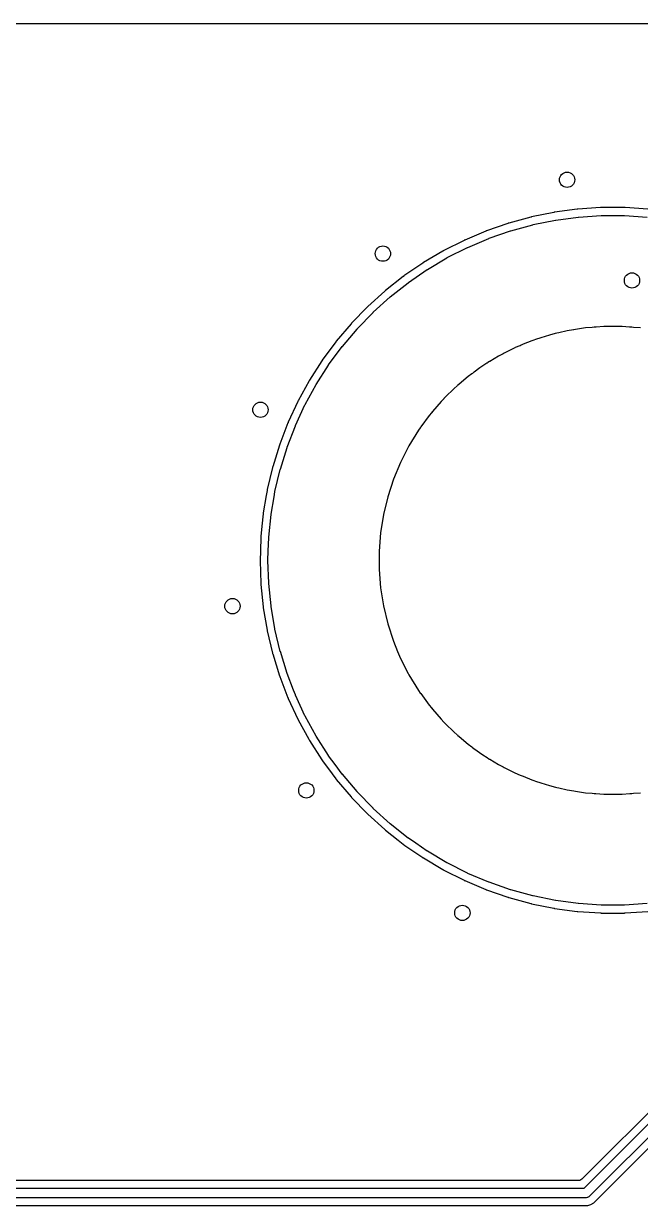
# Model space of a CAD drawing. Extents: x 0.79 to 7.64, y -5.35 to -0.98.
# Drawn here: x 5.103 to 5.737, y -2.198 to -0.984 of the extents above; entities that cross this region are included whole.
import ezdxf

# ---------------------------------------------------------------- set-up
doc = ezdxf.new("R2010")
doc.units = 0
doc.header["$MEASUREMENT"] = 0
doc.layers.add('BLACK', color=7, linetype='CONTINUOUS')

msp = doc.modelspace()

# ---------------------------------------------------------------- linework, layer by layer
at = {"layer": 'BLACK', "linetype": 'CONTINUOUS'}
for p, q in [((4.8898, -0.9843), (7.4408, -0.9843)), ((5.672, -1.1749), (5.6488, -1.178)), ((5.6722, -1.1749), (5.672, -1.1749)), ((5.6725, -1.1748), (5.6722, -1.1749)), ((5.6722, -1.1749), (5.6722, -1.1749)), ((5.6728, -1.1748), (5.6725, -1.1748)), ((5.6725, -1.1748), (5.6725, -1.1748)), ((5.6725, -1.1748), (5.6725, -1.1748)), ((5.6961, -1.1732), (5.6728, -1.1748)), ((5.6963, -1.1732), (5.6961, -1.1732)), ((5.6964, -1.1732), (5.6963, -1.1732)), ((5.6967, -1.1732), (5.6964, -1.1732)), ((5.6964, -1.1732), (5.6964, -1.1732)), ((5.697, -1.1732), (5.6967, -1.1732)), ((5.7203, -1.1732), (5.697, -1.1732)), ((5.697, -1.1732), (5.697, -1.1732)), ((5.7206, -1.1732), (5.7203, -1.1732)), ((5.7203, -1.1732), (5.7203, -1.1732)), ((5.7209, -1.1732), (5.7206, -1.1732)), ((5.721, -1.1732), (5.7209, -1.1732)), ((5.7209, -1.1732), (5.7209, -1.1732)), ((5.7212, -1.1732), (5.721, -1.1732)), ((5.7445, -1.1748), (5.7212, -1.1732)), ((5.6014, -1.1892), (5.6011, -1.1893)), ((5.6017, -1.1892), (5.6014, -1.1892)), ((5.6242, -1.183), (5.6017, -1.1892)), ((5.6245, -1.1829), (5.6242, -1.183)), ((5.6248, -1.1829), (5.6245, -1.1829)), ((5.625, -1.1828), (5.6248, -1.1829)), ((5.6251, -1.1828), (5.625, -1.1828)), ((5.648, -1.1781), (5.6251, -1.1828)), ((5.6251, -1.1828), (5.6251, -1.1828)), ((5.6251, -1.1828), (5.6251, -1.1828)), ((5.6267, -1.1907), (5.6496, -1.1861)), ((5.6482, -1.1781), (5.648, -1.1781)), ((5.6485, -1.178), (5.6482, -1.1781)), ((5.6488, -1.178), (5.6485, -1.178)), ((5.6496, -1.1861), (5.6499, -1.186)), ((5.6499, -1.186), (5.673, -1.1829)), ((5.673, -1.1829), (5.6734, -1.1829)), ((5.6734, -1.1829), (5.6967, -1.1813)), ((5.6967, -1.1813), (5.697, -1.1813)), ((5.697, -1.1813), (5.7203, -1.1813)), ((5.7203, -1.1813), (5.7207, -1.1813)), ((5.7207, -1.1813), (5.744, -1.1829)), ((5.578, -1.1974), (5.5565, -1.2065)), ((5.5783, -1.1973), (5.578, -1.1974)), ((5.5786, -1.1972), (5.5783, -1.1973)), ((5.5788, -1.1971), (5.5786, -1.1972)), ((5.6009, -1.1894), (5.5788, -1.1971)), ((5.5815, -1.2047), (5.6035, -1.1971)), ((5.6011, -1.1893), (5.6009, -1.1894)), ((5.6035, -1.1971), (5.6038, -1.197)), ((5.6038, -1.197), (5.6264, -1.1908)), ((5.6264, -1.1908), (5.6267, -1.1907)), ((5.5557, -1.2069), (5.5349, -1.2174)), ((5.556, -1.2068), (5.5557, -1.2069)), ((5.5563, -1.2066), (5.556, -1.2068)), ((5.5565, -1.2065), (5.5563, -1.2066)), ((5.5597, -1.214), (5.5812, -1.2048)), ((5.5812, -1.2048), (5.5815, -1.2047)), ((5.5341, -1.2178), (5.514, -1.2297)), ((5.5181, -1.2367), (5.5382, -1.2248)), ((5.5343, -1.2177), (5.5341, -1.2178)), ((5.5346, -1.2175), (5.5343, -1.2177)), ((5.5349, -1.2174), (5.5346, -1.2175)), ((5.5382, -1.2248), (5.5385, -1.2246)), ((5.5385, -1.2246), (5.5594, -1.2141)), ((5.5594, -1.2141), (5.5597, -1.214)), ((5.5133, -1.2302), (5.494, -1.2434)), ((5.4986, -1.2501), (5.5179, -1.2369)), ((5.5135, -1.23), (5.5133, -1.2302)), ((5.5138, -1.2299), (5.5135, -1.23)), ((5.514, -1.2297), (5.5138, -1.2299)), ((5.5179, -1.2369), (5.5181, -1.2367)), ((5.4933, -1.2439), (5.475, -1.2584)), ((5.4936, -1.2438), (5.4933, -1.2439)), ((5.4938, -1.2436), (5.4936, -1.2438)), ((5.494, -1.2434), (5.4938, -1.2436)), ((5.4743, -1.259), (5.457, -1.2746)), ((5.4746, -1.2588), (5.4743, -1.259)), ((5.4747, -1.2586), (5.4746, -1.2588)), ((5.4748, -1.2586), (5.4747, -1.2586)), ((5.475, -1.2584), (5.4748, -1.2586)), ((5.4748, -1.2586), (5.4748, -1.2586)), ((5.4748, -1.2586), (5.4748, -1.2586)), ((5.48, -1.2647), (5.4984, -1.2503)), ((5.4984, -1.2503), (5.4986, -1.2501)), ((5.4625, -1.2806), (5.4798, -1.265)), ((5.4798, -1.265), (5.48, -1.2647)), ((5.4564, -1.2752), (5.4402, -1.292)), ((5.446, -1.2976), (5.4622, -1.2808)), ((5.4566, -1.275), (5.4564, -1.2752)), ((5.4568, -1.2748), (5.4566, -1.275)), ((5.457, -1.2746), (5.4568, -1.2748)), ((5.4622, -1.2808), (5.4625, -1.2806)), ((5.4396, -1.2927), (5.4245, -1.3105)), ((5.4307, -1.3157), (5.4458, -1.2979)), ((5.4398, -1.2925), (5.4396, -1.2927)), ((5.44, -1.2922), (5.4398, -1.2925)), ((5.4402, -1.292), (5.44, -1.2922)), ((5.4458, -1.2979), (5.446, -1.2976)), ((5.6701, -1.2983), (5.6684, -1.2986)), ((5.6722, -1.298), (5.6701, -1.2983)), ((5.6723, -1.298), (5.6722, -1.298)), ((5.6804, -1.2967), (5.6723, -1.298)), ((5.6723, -1.298), (5.6723, -1.298)), ((5.6874, -1.2962), (5.6804, -1.2967)), ((5.6804, -1.2967), (5.6804, -1.2967)), ((5.6875, -1.2962), (5.6874, -1.2962)), ((5.6893, -1.296), (5.6875, -1.2962)), ((5.6913, -1.2959), (5.6893, -1.296)), ((5.6914, -1.2959), (5.6913, -1.2959)), ((5.6992, -1.2953), (5.6914, -1.2959)), ((5.6914, -1.2959), (5.6914, -1.2959)), ((5.7067, -1.2953), (5.6992, -1.2953)), ((5.7087, -1.2952), (5.7067, -1.2953)), ((5.7106, -1.2953), (5.7087, -1.2952)), ((5.7181, -1.2953), (5.7106, -1.2953)), ((5.7259, -1.2959), (5.7181, -1.2953)), ((5.7181, -1.2953), (5.7181, -1.2953)), ((5.726, -1.2959), (5.7259, -1.2959)), ((5.728, -1.296), (5.726, -1.2959)), ((5.7298, -1.2962), (5.728, -1.296)), ((5.7299, -1.2962), (5.7298, -1.2962)), ((5.7369, -1.2967), (5.7299, -1.2962)), ((5.7369, -1.2967), (5.7369, -1.2967)), ((5.4245, -1.3105), (5.4243, -1.3107)), ((5.6255, -1.3099), (5.6166, -1.3136)), ((5.6311, -1.3081), (5.6255, -1.3099)), ((5.6255, -1.3099), (5.6255, -1.3099)), ((5.6312, -1.3081), (5.6311, -1.3081)), ((5.6311, -1.3081), (5.6311, -1.3081)), ((5.6326, -1.3075), (5.6312, -1.3081)), ((5.6347, -1.3069), (5.6326, -1.3075)), ((5.6434, -1.3041), (5.6347, -1.3069)), ((5.6347, -1.3069), (5.6347, -1.3069)), ((5.6347, -1.3069), (5.6347, -1.3069)), ((5.6495, -1.3026), (5.6434, -1.3041)), ((5.6496, -1.3026), (5.6495, -1.3026)), ((5.6495, -1.3026), (5.6495, -1.3026)), ((5.6512, -1.3022), (5.6496, -1.3026)), ((5.6533, -1.3017), (5.6512, -1.3022)), ((5.6618, -1.2997), (5.6533, -1.3017)), ((5.6533, -1.3017), (5.6533, -1.3017)), ((5.6533, -1.3017), (5.6533, -1.3017)), ((5.6683, -1.2986), (5.6618, -1.2997)), ((5.6684, -1.2986), (5.6683, -1.2986)), ((5.424, -1.3112), (5.4101, -1.33)), ((5.4166, -1.3348), (5.4305, -1.316)), ((5.4241, -1.311), (5.424, -1.3112)), ((5.4243, -1.3107), (5.4241, -1.311)), ((5.4305, -1.316), (5.4307, -1.3157)), ((5.597, -1.3227), (5.596, -1.3233)), ((5.5989, -1.3218), (5.597, -1.3227)), ((5.599, -1.3218), (5.5989, -1.3218)), ((5.608, -1.3171), (5.599, -1.3218)), ((5.6084, -1.317), (5.608, -1.3171)), ((5.608, -1.3171), (5.608, -1.3171)), ((5.608, -1.3171), (5.608, -1.3171)), ((5.6132, -1.315), (5.6084, -1.317)), ((5.6133, -1.315), (5.6132, -1.315)), ((5.6132, -1.315), (5.6132, -1.315)), ((5.6145, -1.3144), (5.6133, -1.315)), ((5.6165, -1.3136), (5.6145, -1.3144)), ((5.6166, -1.3136), (5.6165, -1.3136)), ((5.6166, -1.3136), (5.6166, -1.3136)), ((5.4096, -1.3307), (5.3971, -1.3504)), ((5.4098, -1.3305), (5.4096, -1.3307)), ((5.41, -1.3302), (5.4098, -1.3305)), ((5.4101, -1.33), (5.41, -1.3302)), ((5.4164, -1.335), (5.4166, -1.3348)), ((5.5793, -1.333), (5.5751, -1.3356)), ((5.5794, -1.3329), (5.5793, -1.333)), ((5.5803, -1.3324), (5.5794, -1.3329)), ((5.582, -1.3313), (5.5803, -1.3324)), ((5.5821, -1.3313), (5.582, -1.3313)), ((5.5912, -1.3257), (5.5821, -1.3313)), ((5.5821, -1.3313), (5.5821, -1.3313)), ((5.5959, -1.3233), (5.5912, -1.3257)), ((5.596, -1.3233), (5.5959, -1.3233)), ((5.5959, -1.3233), (5.5959, -1.3233)), ((5.4039, -1.3547), (5.4164, -1.335)), ((5.5599, -1.3467), (5.5507, -1.3545)), ((5.5636, -1.344), (5.5599, -1.3467)), ((5.5599, -1.3467), (5.5599, -1.3467)), ((5.5637, -1.3439), (5.5636, -1.344)), ((5.5636, -1.344), (5.5636, -1.344)), ((5.5643, -1.3434), (5.5637, -1.3439)), ((5.5659, -1.3423), (5.5643, -1.3434)), ((5.566, -1.3422), (5.5659, -1.3423)), ((5.5721, -1.3378), (5.566, -1.3422)), ((5.5751, -1.3356), (5.5721, -1.3378)), ((5.5751, -1.3356), (5.5751, -1.3356)), ((5.5751, -1.3356), (5.5751, -1.3356)), ((5.3966, -1.3511), (5.3854, -1.3716)), ((5.3925, -1.3755), (5.4037, -1.355)), ((5.3968, -1.3509), (5.3966, -1.3511)), ((5.3969, -1.3506), (5.3968, -1.3509)), ((5.3971, -1.3504), (5.3969, -1.3506)), ((5.4037, -1.355), (5.4039, -1.3547)), ((5.5455, -1.3589), (5.5365, -1.368)), ((5.5488, -1.3561), (5.5455, -1.3589)), ((5.5489, -1.3561), (5.5488, -1.3561)), ((5.5488, -1.3561), (5.5488, -1.3561)), ((5.5493, -1.3556), (5.5489, -1.3561)), ((5.5507, -1.3545), (5.5493, -1.3556)), ((5.5507, -1.3545), (5.5507, -1.3545)), ((5.5507, -1.3545), (5.5507, -1.3545)), ((5.535, -1.3695), (5.5322, -1.3723)), ((5.5351, -1.3694), (5.535, -1.3695)), ((5.535, -1.3695), (5.535, -1.3695)), ((5.5354, -1.369), (5.5351, -1.3694)), ((5.5364, -1.368), (5.5354, -1.369)), ((5.5365, -1.368), (5.5364, -1.368)), ((5.5365, -1.368), (5.5365, -1.368)), ((5.385, -1.3724), (5.3752, -1.3936)), ((5.3825, -1.397), (5.3923, -1.3758)), ((5.3851, -1.3721), (5.385, -1.3724)), ((5.3853, -1.3718), (5.3851, -1.3721)), ((5.3854, -1.3716), (5.3853, -1.3718)), ((5.3923, -1.3758), (5.3925, -1.3755)), ((5.5232, -1.3827), (5.5226, -1.3835)), ((5.5233, -1.3827), (5.5232, -1.3827)), ((5.5322, -1.3723), (5.5233, -1.3827)), ((5.5322, -1.3723), (5.5322, -1.3723)), ((5.3748, -1.3944), (5.3664, -1.4161)), ((5.3749, -1.3941), (5.3748, -1.3944)), ((5.3751, -1.3938), (5.3749, -1.3941)), ((5.3752, -1.3936), (5.3751, -1.3938)), ((5.5199, -1.3866), (5.5112, -1.3985)), ((5.5223, -1.3838), (5.5199, -1.3866)), ((5.5224, -1.3837), (5.5223, -1.3838)), ((5.5223, -1.3838), (5.5223, -1.3838)), ((5.5226, -1.3835), (5.5224, -1.3837)), ((5.374, -1.4191), (5.3824, -1.3973)), ((5.3824, -1.3973), (5.3825, -1.397)), ((5.5088, -1.4019), (5.4989, -1.418)), ((5.5108, -1.3992), (5.5088, -1.4019)), ((5.5088, -1.4019), (5.5088, -1.4019)), ((5.5109, -1.3991), (5.5108, -1.3992)), ((5.5112, -1.3986), (5.5109, -1.399)), ((5.5109, -1.399), (5.5109, -1.3991)), ((5.5112, -1.3985), (5.5112, -1.3986)), ((5.3662, -1.417), (5.3592, -1.4393)), ((5.3664, -1.4164), (5.3662, -1.4167)), ((5.3662, -1.4167), (5.3662, -1.417)), ((5.3664, -1.4161), (5.3664, -1.4164)), ((5.367, -1.4417), (5.3739, -1.4194)), ((5.3739, -1.4194), (5.374, -1.4191)), ((5.4989, -1.418), (5.4904, -1.4348)), ((5.4989, -1.418), (5.4989, -1.418)), ((5.359, -1.4401), (5.3536, -1.4628)), ((5.3591, -1.4398), (5.359, -1.4401)), ((5.3592, -1.4395), (5.3591, -1.4398)), ((5.3592, -1.4393), (5.3592, -1.4395)), ((5.3615, -1.4647), (5.3669, -1.442)), ((5.3669, -1.442), (5.367, -1.4417)), ((5.4904, -1.4348), (5.4832, -1.4522)), ((5.4832, -1.4522), (5.4773, -1.4702)), ((5.3534, -1.4637), (5.3526, -1.4688)), ((5.3535, -1.4634), (5.3534, -1.4637)), ((5.3536, -1.4628), (5.3535, -1.4631)), ((5.3535, -1.4631), (5.3535, -1.4634)), ((5.3605, -1.4702), (5.3614, -1.465)), ((5.3614, -1.465), (5.3615, -1.4647)), ((5.3526, -1.4688), (5.3495, -1.4867)), ((5.3526, -1.4688), (5.3526, -1.4688)), ((5.3575, -1.488), (5.3605, -1.4702)), ((5.4773, -1.4702), (5.4729, -1.4885)), ((5.4773, -1.4702), (5.4773, -1.4702)), ((5.3494, -1.4876), (5.3481, -1.5005)), ((5.3495, -1.4873), (5.3494, -1.4876)), ((5.3495, -1.4867), (5.3495, -1.4869)), ((5.3495, -1.4869), (5.3495, -1.487)), ((5.3495, -1.487), (5.3495, -1.487)), ((5.3495, -1.487), (5.3495, -1.4873)), ((5.3551, -1.5116), (5.3575, -1.4884)), ((5.3575, -1.4884), (5.3575, -1.488)), ((5.4729, -1.4885), (5.47, -1.5072)), ((5.3481, -1.5005), (5.3471, -1.5108)), ((5.347, -1.5117), (5.3466, -1.5257)), ((5.3471, -1.5111), (5.347, -1.5114)), ((5.347, -1.5114), (5.347, -1.5115)), ((5.347, -1.5115), (5.347, -1.5117)), ((5.3471, -1.5108), (5.3471, -1.5111)), ((5.3546, -1.526), (5.3551, -1.5119)), ((5.3551, -1.5119), (5.3551, -1.5116)), ((5.47, -1.5072), (5.4685, -1.526)), ((5.47, -1.5072), (5.47, -1.5072)), ((5.3465, -1.5263), (5.3463, -1.535)), ((5.3466, -1.5257), (5.3465, -1.5263)), ((5.3465, -1.5263), (5.3465, -1.5263)), ((5.3543, -1.5353), (5.3546, -1.526)), ((5.4685, -1.526), (5.4685, -1.5449)), ((5.3463, -1.535), (5.3462, -1.5353)), ((5.3462, -1.5353), (5.3462, -1.5356)), ((5.3462, -1.5356), (5.3463, -1.5359)), ((5.3463, -1.5359), (5.3463, -1.5361)), ((5.3463, -1.5361), (5.347, -1.5592)), ((5.3543, -1.5356), (5.3543, -1.5353)), ((5.3551, -1.5589), (5.3543, -1.5356)), ((5.4685, -1.5449), (5.47, -1.5637)), ((5.347, -1.5592), (5.347, -1.5595)), ((5.347, -1.5595), (5.347, -1.5595)), ((5.347, -1.5595), (5.3471, -1.5598)), ((5.3471, -1.5598), (5.3471, -1.5601)), ((5.3471, -1.5601), (5.3494, -1.5833)), ((5.3551, -1.5593), (5.3551, -1.5589)), ((5.3575, -1.5823), (5.3551, -1.5593)), ((5.47, -1.5637), (5.47, -1.5637)), ((5.47, -1.5637), (5.4729, -1.5823)), ((5.3494, -1.5833), (5.3495, -1.5836)), ((5.3495, -1.5836), (5.3495, -1.5839)), ((5.3495, -1.5839), (5.3495, -1.5842)), ((5.3495, -1.5842), (5.3534, -1.6072)), ((5.3575, -1.5825), (5.3575, -1.5823)), ((5.3575, -1.5828), (5.3575, -1.5825)), ((5.3614, -1.6058), (5.3575, -1.5828)), ((5.4729, -1.5823), (5.4729, -1.5823)), ((5.4729, -1.5823), (5.4773, -1.6007)), ((5.4773, -1.6007), (5.4773, -1.6007)), ((5.4773, -1.6007), (5.4832, -1.6186)), ((5.3534, -1.6072), (5.3535, -1.6075)), ((5.3535, -1.6075), (5.3535, -1.6078)), ((5.3535, -1.6078), (5.3536, -1.608)), ((5.3536, -1.608), (5.359, -1.6308)), ((5.3615, -1.6062), (5.3614, -1.6058)), ((5.3669, -1.6289), (5.3615, -1.6062)), ((5.4832, -1.6186), (5.4874, -1.6289)), ((5.359, -1.6308), (5.3591, -1.631)), ((5.3591, -1.631), (5.3592, -1.6313)), ((5.3592, -1.6313), (5.3592, -1.6316)), ((5.3592, -1.6316), (5.3662, -1.6539)), ((5.367, -1.6292), (5.3669, -1.6289)), ((5.3739, -1.6515), (5.367, -1.6292)), ((5.4874, -1.6289), (5.4904, -1.6361)), ((5.4904, -1.6361), (5.4982, -1.6515)), ((5.3662, -1.6539), (5.3662, -1.654)), ((5.3662, -1.654), (5.3662, -1.6542)), ((5.3662, -1.6542), (5.3664, -1.6545)), ((5.3664, -1.6545), (5.3664, -1.6547)), ((5.3664, -1.6547), (5.3748, -1.6765)), ((5.374, -1.6518), (5.3739, -1.6515)), ((5.3806, -1.6688), (5.374, -1.6518)), ((5.4982, -1.6515), (5.4989, -1.6529)), ((5.4989, -1.6529), (5.4989, -1.6529)), ((5.4989, -1.6529), (5.5088, -1.669)), ((5.3824, -1.6736), (5.3806, -1.6688)), ((5.3825, -1.6739), (5.3824, -1.6736)), ((5.3923, -1.6951), (5.3825, -1.6739)), ((5.5088, -1.669), (5.5088, -1.669)), ((5.5088, -1.669), (5.5088, -1.669)), ((5.5088, -1.669), (5.5108, -1.6718)), ((5.5108, -1.6718), (5.5109, -1.6718)), ((5.5109, -1.6718), (5.5109, -1.6719)), ((5.5109, -1.6719), (5.5112, -1.6723)), ((5.5112, -1.6723), (5.5112, -1.6723)), ((5.5112, -1.6723), (5.5199, -1.6842)), ((5.3748, -1.6765), (5.3748, -1.6765)), ((5.3748, -1.6765), (5.3749, -1.6768)), ((5.3749, -1.6768), (5.3751, -1.6771)), ((5.3751, -1.6771), (5.3752, -1.6773)), ((5.3752, -1.6773), (5.385, -1.6985)), ((5.5199, -1.6842), (5.5199, -1.6842)), ((5.5199, -1.6842), (5.5223, -1.687)), ((5.385, -1.6985), (5.3851, -1.6987)), ((5.3851, -1.6987), (5.3851, -1.6987)), ((5.3851, -1.6987), (5.3852, -1.6989)), ((5.3852, -1.6989), (5.3853, -1.699)), ((5.3925, -1.6954), (5.3923, -1.6951)), ((5.4037, -1.7159), (5.3925, -1.6954)), ((5.5223, -1.687), (5.5224, -1.6871)), ((5.5224, -1.6871), (5.5226, -1.6874)), ((5.5226, -1.6874), (5.5232, -1.6882)), ((5.5232, -1.6882), (5.5322, -1.6986)), ((5.5322, -1.6986), (5.5322, -1.6986)), ((5.5322, -1.6986), (5.5322, -1.6986)), ((5.5322, -1.6986), (5.5351, -1.7015)), ((5.3853, -1.699), (5.3853, -1.699)), ((5.3853, -1.699), (5.3854, -1.6993)), ((5.3854, -1.6993), (5.3962, -1.719)), ((5.5351, -1.7015), (5.5354, -1.7019)), ((5.5354, -1.7019), (5.5364, -1.7029)), ((5.5364, -1.7029), (5.5455, -1.7119)), ((6.1396, -1.7084), (5.6769, -2.1711)), ((5.6791, -2.1801), (6.1486, -1.7106)), ((5.3962, -1.719), (5.3966, -1.7198)), ((5.3966, -1.7198), (5.3968, -1.72)), ((5.3968, -1.72), (5.3969, -1.7203)), ((5.3969, -1.7203), (5.3971, -1.7205)), ((5.3971, -1.7205), (5.4096, -1.7402)), ((5.4039, -1.7161), (5.4037, -1.7159)), ((5.4164, -1.7358), (5.4039, -1.7161)), ((5.5455, -1.7119), (5.5455, -1.7119)), ((5.5455, -1.7119), (5.5455, -1.7119)), ((5.5455, -1.7119), (5.5488, -1.7147)), ((5.5488, -1.7147), (5.5489, -1.7148)), ((5.5489, -1.7148), (5.5493, -1.7153)), ((5.5493, -1.7153), (5.5507, -1.7164)), ((5.5507, -1.7164), (5.5599, -1.7242)), ((6.157, -1.7161), (5.6846, -2.1885)), ((5.689, -2.1953), (6.1614, -1.7229)), ((5.5599, -1.7242), (5.5637, -1.727)), ((5.5637, -1.727), (5.5643, -1.7275)), ((5.5643, -1.7275), (5.5659, -1.7286)), ((5.5659, -1.7286), (5.5751, -1.7353)), ((5.5751, -1.7353), (5.5794, -1.7379)), ((5.4096, -1.7402), (5.4098, -1.7404)), ((5.4098, -1.7404), (5.41, -1.7407)), ((5.41, -1.7407), (5.4101, -1.7409)), ((5.4101, -1.7409), (5.4166, -1.7497)), ((5.4166, -1.7361), (5.4164, -1.7358)), ((5.4233, -1.7451), (5.4166, -1.7361)), ((5.4305, -1.7549), (5.4233, -1.7451)), ((5.5794, -1.7379), (5.5803, -1.7385)), ((5.5803, -1.7385), (5.582, -1.7395)), ((5.582, -1.7395), (5.5821, -1.7396)), ((5.5821, -1.7396), (5.5912, -1.7451)), ((5.5912, -1.7451), (5.5912, -1.7451)), ((5.5912, -1.7451), (5.5912, -1.7451)), ((5.5912, -1.7451), (5.596, -1.7476)), ((5.4166, -1.7497), (5.424, -1.7597)), ((5.4307, -1.7552), (5.4305, -1.7549)), ((5.4458, -1.773), (5.4307, -1.7552)), ((5.596, -1.7476), (5.597, -1.7482)), ((5.597, -1.7482), (5.5989, -1.7491)), ((5.5989, -1.7491), (5.608, -1.7537)), ((5.608, -1.7537), (5.6133, -1.7559)), ((5.6133, -1.7559), (5.6145, -1.7565)), ((5.6145, -1.7565), (5.6165, -1.7572)), ((5.6165, -1.7572), (5.6255, -1.7609)), ((5.424, -1.7597), (5.4241, -1.7599)), ((5.4241, -1.7599), (5.4243, -1.7602)), ((5.4243, -1.7602), (5.4243, -1.7602)), ((5.4243, -1.7602), (5.4245, -1.7604)), ((5.4245, -1.7604), (5.4396, -1.7782)), ((5.6255, -1.7609), (5.6312, -1.7628)), ((5.6312, -1.7628), (5.6326, -1.7633)), ((5.6326, -1.7633), (5.6347, -1.7639)), ((5.6347, -1.7639), (5.6434, -1.7668)), ((5.6434, -1.7668), (5.6496, -1.7683)), ((5.6496, -1.7683), (5.6512, -1.7687)), ((5.6512, -1.7687), (5.6533, -1.7691)), ((5.6533, -1.7691), (5.6618, -1.7712)), ((5.6618, -1.7712), (5.6684, -1.7722)), ((5.4396, -1.7782), (5.4398, -1.7784)), ((5.4398, -1.7784), (5.4398, -1.7784)), ((5.4398, -1.7784), (5.44, -1.7787)), ((5.44, -1.7787), (5.44, -1.7787)), ((5.44, -1.7787), (5.4402, -1.7789)), ((5.4402, -1.7789), (5.4564, -1.7956)), ((5.446, -1.7732), (5.4458, -1.773)), ((5.4622, -1.79), (5.446, -1.7732)), ((5.6684, -1.7722), (5.6701, -1.7726)), ((5.6701, -1.7726), (5.6722, -1.7728)), ((5.6722, -1.7728), (5.6804, -1.7741)), ((5.6804, -1.7741), (5.6875, -1.7747)), ((5.6875, -1.7747), (5.6893, -1.7749)), ((5.6893, -1.7749), (5.6913, -1.775)), ((5.6913, -1.775), (5.6992, -1.7756)), ((5.6992, -1.7756), (5.6992, -1.7756)), ((5.6992, -1.7756), (5.7067, -1.7756)), ((5.7067, -1.7756), (5.7087, -1.7757)), ((5.7087, -1.7757), (5.7106, -1.7756)), ((5.7106, -1.7756), (5.7181, -1.7756)), ((5.7181, -1.7756), (5.726, -1.775)), ((5.7181, -1.7756), (5.7181, -1.7756)), ((5.726, -1.775), (5.728, -1.7749)), ((5.728, -1.7749), (5.7298, -1.7747)), ((5.7298, -1.7747), (5.7369, -1.7741)), ((5.4564, -1.7956), (5.4564, -1.7956)), ((5.4564, -1.7956), (5.4566, -1.7958)), ((5.4566, -1.7958), (5.4568, -1.796)), ((5.4568, -1.796), (5.4568, -1.7961)), ((5.4568, -1.7961), (5.4569, -1.7961)), ((5.4625, -1.7902), (5.4622, -1.79)), ((5.4798, -1.8059), (5.4625, -1.7902)), ((5.4569, -1.7961), (5.457, -1.7962)), ((5.457, -1.7962), (5.4743, -1.8119)), ((5.48, -1.8061), (5.4798, -1.8059)), ((5.4984, -1.8206), (5.48, -1.8061)), ((5.4743, -1.8119), (5.4743, -1.8119)), ((5.4743, -1.8119), (5.4743, -1.8119)), ((5.4743, -1.8119), (5.4746, -1.8121)), ((5.4746, -1.8121), (5.4746, -1.8121)), ((5.4746, -1.8121), (5.4748, -1.8123)), ((5.4748, -1.8123), (5.475, -1.8125)), ((5.475, -1.8125), (5.475, -1.8125)), ((5.475, -1.8125), (5.4881, -1.8228)), ((5.4881, -1.8228), (5.4933, -1.8269)), ((5.4933, -1.8269), (5.4936, -1.8271)), ((5.4936, -1.8271), (5.4938, -1.8273)), ((5.4938, -1.8273), (5.494, -1.8275)), ((5.494, -1.8275), (5.5133, -1.8407)), ((5.4986, -1.8208), (5.4984, -1.8206)), ((5.5062, -1.826), (5.4986, -1.8208)), ((5.5179, -1.834), (5.5062, -1.826)), ((5.5133, -1.8407), (5.5135, -1.8408)), ((5.5135, -1.8408), (5.5135, -1.8408)), ((5.5135, -1.8408), (5.5138, -1.841)), ((5.5138, -1.841), (5.5139, -1.8411)), ((5.5139, -1.8411), (5.514, -1.8411)), ((5.514, -1.8411), (5.5341, -1.853)), ((5.5181, -1.8342), (5.5179, -1.834)), ((5.5382, -1.8461), (5.5181, -1.8342)), ((5.5341, -1.853), (5.5343, -1.8532)), ((5.5343, -1.8532), (5.5343, -1.8532)), ((5.5343, -1.8532), (5.5346, -1.8533)), ((5.5346, -1.8533), (5.5349, -1.8535)), ((5.5349, -1.8535), (5.5557, -1.864)), ((5.5385, -1.8462), (5.5382, -1.8461)), ((5.5594, -1.8568), (5.5385, -1.8462)), ((5.5597, -1.8569), (5.5594, -1.8568)), ((5.5557, -1.864), (5.5557, -1.864)), ((5.5557, -1.864), (5.5557, -1.864)), ((5.5557, -1.864), (5.556, -1.8641)), ((5.556, -1.8641), (5.5561, -1.8642)), ((5.5561, -1.8642), (5.5563, -1.8642)), ((5.5563, -1.8642), (5.5564, -1.8643)), ((5.5564, -1.8643), (5.5565, -1.8644)), ((5.5565, -1.8644), (5.578, -1.8735)), ((5.5812, -1.866), (5.5597, -1.8569)), ((5.5815, -1.8661), (5.5812, -1.866)), ((5.6035, -1.8738), (5.5815, -1.8661)), ((5.578, -1.8735), (5.5782, -1.8735)), ((5.5782, -1.8735), (5.5783, -1.8736)), ((5.5783, -1.8736), (5.5783, -1.8736)), ((5.5783, -1.8736), (5.5786, -1.8737)), ((5.5786, -1.8737), (5.5788, -1.8738)), ((5.5788, -1.8738), (5.6009, -1.8814)), ((5.6038, -1.8739), (5.6035, -1.8738)), ((5.6264, -1.8801), (5.6038, -1.8739)), ((5.6267, -1.8801), (5.6264, -1.8801)), ((5.6496, -1.8848), (5.6267, -1.8801)), ((5.6009, -1.8814), (5.6011, -1.8815)), ((5.6011, -1.8815), (5.6014, -1.8816)), ((5.6014, -1.8816), (5.6017, -1.8817)), ((5.6017, -1.8817), (5.6242, -1.8879)), ((5.6242, -1.8879), (5.6245, -1.8879)), ((5.6245, -1.8879), (5.6248, -1.888)), ((5.6248, -1.888), (5.6251, -1.8881)), ((5.6251, -1.8881), (5.648, -1.8927)), ((5.648, -1.8927), (5.6482, -1.8928)), ((5.6482, -1.8928), (5.6485, -1.8928)), ((5.6485, -1.8928), (5.6488, -1.8929)), ((5.6488, -1.8929), (5.672, -1.896)), ((5.6499, -1.8848), (5.6496, -1.8848)), ((5.673, -1.888), (5.6499, -1.8848)), ((5.6734, -1.888), (5.673, -1.888)), ((5.6967, -1.8896), (5.6734, -1.888)), ((5.697, -1.8896), (5.6967, -1.8896)), ((5.7203, -1.8896), (5.697, -1.8896)), ((5.7207, -1.8896), (5.7203, -1.8896)), ((5.744, -1.888), (5.7207, -1.8896)), ((5.672, -1.896), (5.6722, -1.896)), ((5.6722, -1.896), (5.6722, -1.896)), ((5.6722, -1.896), (5.6722, -1.896)), ((5.6722, -1.896), (5.6725, -1.896)), ((5.6725, -1.896), (5.6725, -1.896)), ((5.6725, -1.896), (5.6728, -1.8961)), ((5.6728, -1.8961), (5.6961, -1.8976)), ((5.6961, -1.8976), (5.6964, -1.8976)), ((5.6964, -1.8976), (5.6967, -1.8977)), ((5.6967, -1.8977), (5.697, -1.8977)), ((5.697, -1.8977), (5.697, -1.8977)), ((5.697, -1.8977), (5.697, -1.8977)), ((5.697, -1.8977), (5.7203, -1.8977)), ((5.7203, -1.8977), (5.7204, -1.8977)), ((5.7204, -1.8977), (5.7206, -1.8977)), ((5.7206, -1.8977), (5.7209, -1.8976)), ((5.7209, -1.8976), (5.7212, -1.8976)), ((5.7212, -1.8976), (5.7445, -1.8961)), ((5.6742, -2.1722), (4.6644, -2.1722)), ((5.6748, -2.1722), (5.6742, -2.1722)), ((5.6769, -2.1711), (5.6748, -2.1722)), ((4.6595, -2.1801), (5.6791, -2.1801)), ((5.6811, -2.19), (4.6575, -2.19)), ((5.6821, -2.1899), (5.6811, -2.19)), ((5.6826, -2.1897), (5.6821, -2.1899)), ((5.6821, -2.1899), (5.6821, -2.1899)), ((5.6838, -2.1891), (5.6826, -2.1897)), ((5.6846, -2.1885), (5.6838, -2.1891)), ((5.6838, -2.1891), (5.6838, -2.1891)), ((5.686, -2.197), (5.689, -2.1953)), ((5.689, -2.1953), (5.689, -2.1953)), ((5.689, -2.1953), (5.689, -2.1953)), ((4.6558, -2.1979), (5.6828, -2.1979)), ((5.6828, -2.1979), (5.686, -2.197)), ((5.6828, -2.1979), (5.6828, -2.1979)), ((5.686, -2.197), (5.686, -2.197)), ((5.686, -2.197), (5.686, -2.197))]:
    msp.add_line(p, q, dxfattribs=at)
at = {"layer": 'BLACK'}
for centre in [(5.6616, -1.1446), (5.4724, -1.2205), (5.7283, -1.248), (5.3466, -1.3808), (5.3178, -1.5825), (5.3937, -1.7717), (5.554, -1.8975)]:
    msp.add_circle(centre, 0.00787, dxfattribs=at)

doc.saveas('drawing.dxf')
